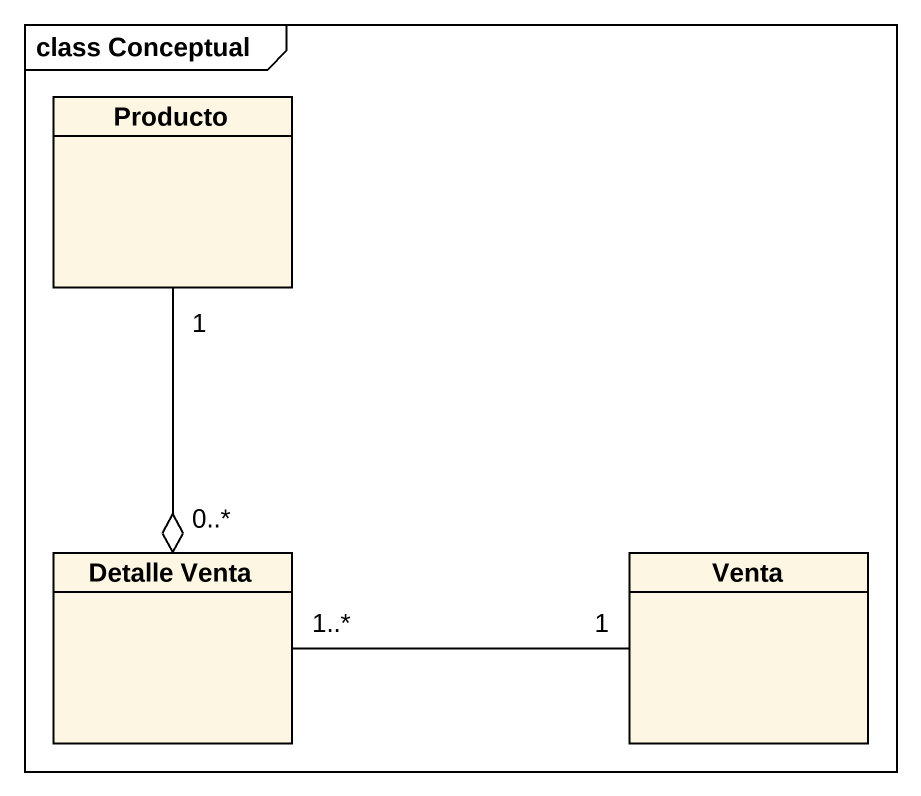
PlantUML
@startuml
mainframe class Conceptual
hide circle
hide empty members
class Producto
class "Detalle Venta" as Detalle_Venta
class Venta
Producto "1" --o "0..*" Detalle_Venta
Detalle_Venta "1..*" -right- "1" Venta
@enduml
